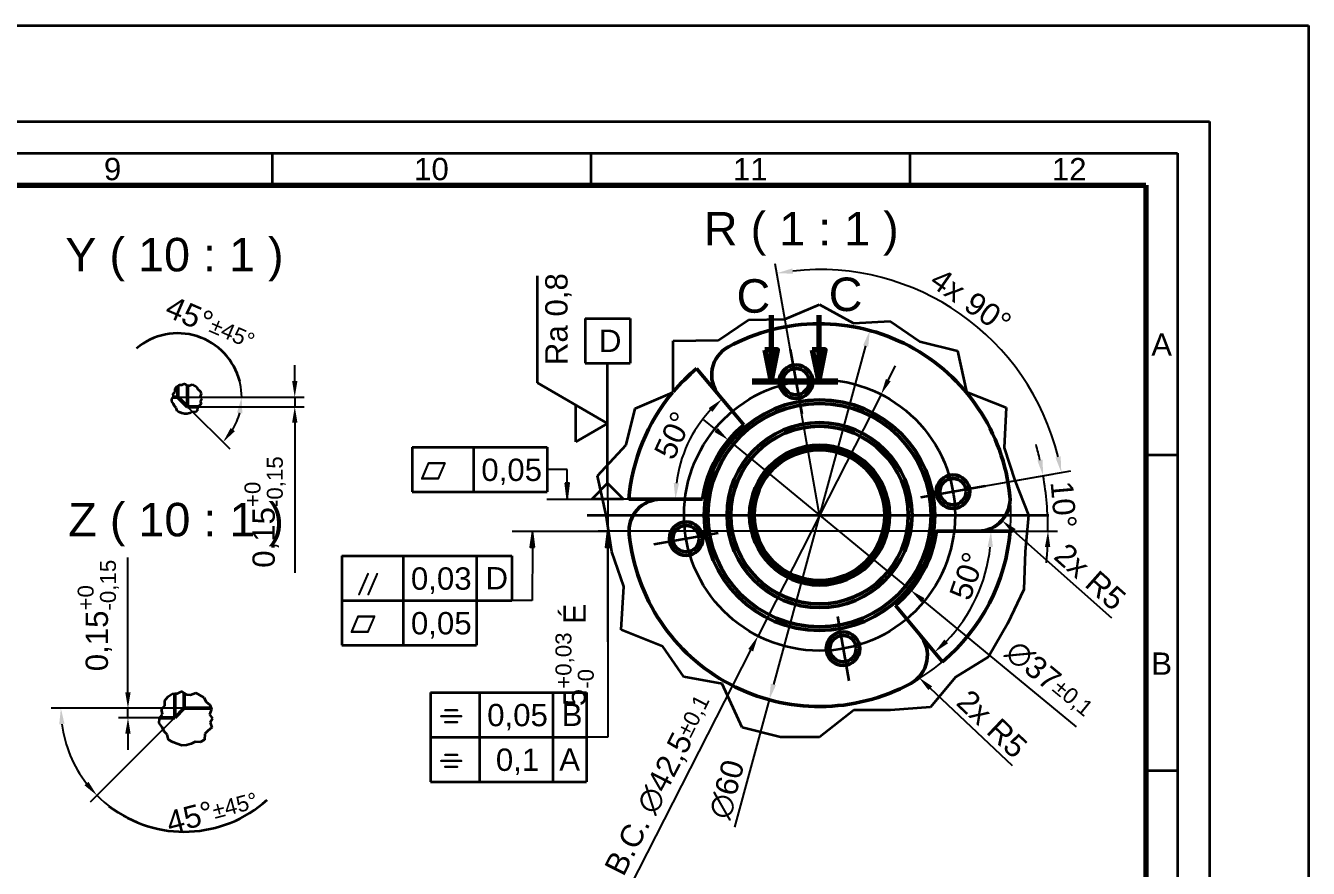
# Model space of a CAD drawing. Header units: millimetres. Extents: x -158 to 1219, y -30 to 870.
# Drawn here: x 816.7 to 1219, y 605.8 to 870 of the extents above; entities that cross this region are included whole.
import ezdxf

# ---------------------------------------------------------------- set-up
doc = ezdxf.new("R2010")
doc.units = ezdxf.units.MM
doc.header["$LTSCALE"] = 2
for name, color, linetype, lineweight in [('Bemaßungen(DIN)', 7, 'Continuous', 35), ('Bruchlinien(DIN)', 7, 'Continuous', 35), ('Gewinde(DIN)', 7, 'Continuous', 25), ('Mittellinie(DIN)', 7, 'Continuous', 35), ('Mittelpunktmarkierung(DIN)', 7, 'Continuous', 35), ('Rahmen_Feldeinteilung', 7, 'Continuous', 35), ('Rahmen_Formatbeschneidung', 7, 'Continuous', 35), ('Rahmen_Unbeschnitten', 7, 'Continuous', 35), ('Rahmen_Zeichnungsflächenbegrenzung', 7, 'Continuous', 70), ('Schnittansichtslinien(DIN)', 7, 'Continuous', 70), ('Sichtbare Kanten(DIN)', 7, 'Continuous', 50), ('Symbole(DIN)', 7, 'Continuous', 35)]:
    doc.layers.add(name, color=color, linetype=linetype, lineweight=lineweight)
doc.layers.add('Schraffur', color=179, linetype='Continuous', lineweight=9, true_color=0x1e1e47)
doc.styles.add('Aktuell-BSI', font='arial.ttf')
doc.styles.add('HOBText5', font='arial.ttf')
doc.styles.add('Rahmen_Text_Feldbez', font='arial.ttf')
doc.styles.add('Textstil13', font='')
doc.styles.get('Textstil13').set_extended_font_data('AIGDT')
doc.dimstyles.new('Bemaßung', dxfattribs={"dimscale": 2, "dimtxt": 3.5, "dimasz": 2.5, "dimexe": 1.5, "dimexo": 0, "dimgap": 0.8, "dimtad": 1, "dimdec": 8, "dimrnd": 1e-08, "dimtxsty": 'Aktuell-BSI', "dimcen": 0.09, "dimdle": 10, "dimclrd": 7, "dimclre": 7, "dimclrt": 7, "dimadec": 6, "dimazin": 2, "dimtfac": 0.714286, "dimtdec": 8, "dimtmove": 0, "dimatfit": 3, "dimfxl": 1, "dimtolj": 1, "dimlwd": 25, "dimlwe": 25, "dimarcsym": 0})
pattern_1 = [(45, (0, 0), (-89.803, 89.803), [])]

# ---------------------------------------------------------------- blocks, each defined once
blk = doc.blocks.new('Ränder A2 quer')
at = {"layer": 'Rahmen_Feldeinteilung'}
for p, q in [((15, 415), (589, 415)), ((447, 415), (447, 410)), ((497, 415), (497, 410)), ((547, 415), (547, 410)), ((589, 415), (589, 5)), ((584, 367.74), (589, 367.74)), ((584, 318.27), (589, 318.27))]:
    blk.add_line(p, q, dxfattribs=at)
at = {"layer": 'Rahmen_Formatbeschneidung'}
for p, q in [((0, 420), (594, 420)), ((594, 420), (594, 0))]:
    blk.add_line(p, q, dxfattribs=at)
at = {"layer": 'Rahmen_Unbeschnitten'}
for p, q in [((-15.5, 435), (609.5, 435)), ((609.5, 435), (609.5, -15))]:
    blk.add_line(p, q, dxfattribs=at)
at = {"layer": 'Rahmen_Zeichnungsflächenbegrenzung'}
for p, q in [((20, 410), (584, 410)), ((584, 410), (584, 10))]:
    blk.add_line(p, q, dxfattribs=at)
at = {"layer": 'Rahmen_Feldeinteilung', "color": 7, "char_height": 3.5, "attachment_point": 5, "style": 'Rahmen_Text_Feldbez'}
for s, insert in [('9', (422, 412.5)), ('10', (472, 412.5)), ('11', (522, 412.5)), ('12', (572, 412.5)), ('A', (586.5, 385)), ('B', (586.5, 335))]:
    blk.add_mtext(s, dxfattribs=dict(at, insert=insert))
at = {"layer": 'Rahmen_Feldeinteilung', "color": 7, "style": 'Rahmen_Text_Feldbez'}
blk.add_attdef('Blattgröße_001', (569.14, 5.74), '', height=3.5, dxfattribs=at)
blk = doc.blocks.new('*D37')
at = {"layer": 'Bemaßungen(DIN)', "color": 7, "linetype": 'Continuous', "lineweight": 25, "transparency": 16777216}
for p, q in [((866.47, 656.02), (824.78, 656.02)), ((866.47, 656), (837, 626.53))]:
    blk.add_line(p, q, dxfattribs=at)
for start, end in [(187.4063, 217.5937), (225, 260.348)]:
    blk.add_arc((866.49, 656.02), 38.71, start, end, dxfattribs=at)
at = {"layer": 'Bemaßungen(DIN)', "color": 7, "linetype": 'Continuous', "transparency": 16777216}
for points in [[(827.27, 650.98), (828.93, 651.08), (827.78, 656.02)], [(836.44, 632.95), (835.19, 631.85), (839.12, 628.65)]]:
    blk.add_solid(points, dxfattribs=at)
at = {"layer": 'Defpoints', "color": 0, "linetype": 'Continuous', "transparency": 16777216}
for p in [(866.47, 656.02), (866.47, 656), (866.49, 656.02), (829.1, 646)]:
    blk.add_point(p, dxfattribs=at)
at = {"layer": 'Bemaßungen(DIN)', "color": 7, "linetype": 'Continuous', "lineweight": 25, "transparency": 16777216, "insert": (860.21, 623.4), "char_height": 7, "attachment_point": 1, "rotation": 14.5982, "style": 'Aktuell-BSI'}
blk.add_mtext('\\A1;45°{\\H5;±45°}', dxfattribs=at)
blk = doc.blocks.new('*D39')
at = {"layer": 'Bemaßungen(DIN)', "color": 7, "linetype": 'Continuous', "lineweight": 25, "transparency": 16777216}
for p, q in [((864.5, 753.56), (887.48, 753.56)), ((867.48, 750.56), (880.75, 737.3))]:
    blk.add_line(p, q, dxfattribs=at)
for start, end in [(0, 24.5676), (329.3615, 345.6385)]:
    blk.add_arc((864.48, 753.56), 20, start, end, dxfattribs=at)
at = {"layer": 'Bemaßungen(DIN)', "color": 7, "linetype": 'Continuous', "transparency": 16777216}
for points in [[(883.03, 748.7), (884.68, 748.49), (884.48, 753.56)], [(882.35, 742.86), (881.03, 743.88), (878.62, 739.42)]]:
    blk.add_solid(points, dxfattribs=at)
at = {"layer": 'Defpoints', "color": 0, "linetype": 'Continuous', "transparency": 16777216}
for p in [(864.48, 753.56), (864.5, 753.56), (867.48, 750.56), (881.8, 743.56)]:
    blk.add_point(p, dxfattribs=at)
at = {"layer": 'Bemaßungen(DIN)', "color": 7, "linetype": 'Continuous', "lineweight": 25, "transparency": 16777216, "insert": (862.73, 785.59), "char_height": 7, "attachment_point": 1, "rotation": 336.6642, "style": 'Aktuell-BSI'}
blk.add_mtext('\\A1;45°{\\H5;±45°}', dxfattribs=at)
blk = doc.blocks.new('*D87')
at = {"layer": 'Bemaßungen(DIN)', "color": 7, "linetype": 'Continuous', "lineweight": 25, "transparency": 16777216}
for p, q in [((999.27, 721.55), (999.27, 726.55)), ((1005.91, 721.55), (996.27, 721.55)), ((999.27, 721.55), (999.27, 711.55)), ((1102.37, 711.55), (996.27, 711.55)), ((999.27, 706.55), (999.27, 655.08))]:
    blk.add_line(p, q, dxfattribs=at)
at = {"layer": 'Bemaßungen(DIN)', "color": 7, "linetype": 'Continuous', "transparency": 16777216}
blk.add_solid([(998.43, 706.55), (1000.1, 706.55), (999.27, 711.55)], dxfattribs=at)
at = {"layer": 'Defpoints', "color": 0, "linetype": 'Continuous', "transparency": 16777216}
for p in [(1005.91, 721.55), (999.27, 711.55), (1102.37, 711.55)]:
    blk.add_point(p, dxfattribs=at)
at = {"layer": 'Bemaßungen(DIN)', "color": 7, "linetype": 'Continuous', "lineweight": 25, "transparency": 16777216, "insert": (982.89, 656.68), "char_height": 7, "attachment_point": 1, "rotation": 90, "style": 'Aktuell-BSI'}
blk.add_mtext('\\A1;\\fArial|b0|i0;\\H7.0000;5{\\H5;\\S+0,03^ -0;} \\fAIGDT|b0|i0;\\H7.0000;É', dxfattribs=at)
blk = doc.blocks.new('_None')
blk = doc.blocks.new('Bezugssymbol4')
at = {"layer": 'Symbole(DIN)'}
for p, q in [((496.12, 389.1), (503.15, 389.1)), ((496.12, 389.1), (496.12, 382.1)), ((503.15, 389.1), (503.15, 382.1)), ((496.12, 382.1), (503.15, 382.1))]:
    blk.add_line(p, q, dxfattribs=at)
at = {"layer": 'Symbole(DIN)', "color": 7, "linetype": 'Continuous', "lineweight": 35}
for p, q in [((499.63, 377.42), (499.63, 382.1)), ((499.63, 363.28), (499.63, 377.42))]:
    blk.add_line(p, q, dxfattribs=at)
at = {"layer": 'Symbole(DIN)', "color": 7, "linetype": 'Continuous', "lineweight": 35, "flags": 128}
blk.add_lwpolyline([(502.13, 360.78), (497.13, 360.78), (499.63, 363.28), (502.13, 360.78)], dxfattribs=at)
at = {"layer": 'Symbole(DIN)', "color": 7}
blk.add_solid([(502.13, 360.78), (497.13, 360.78), (499.63, 363.28), (502.13, 360.78)], dxfattribs=at)
at = {"layer": 'Symbole(DIN)', "color": 7, "insert": (498.26, 383.85), "char_height": 3.5, "attachment_point": 7, "style": 'Aktuell-BSI'}
blk.add_mtext('D', dxfattribs=at)
blk = doc.blocks.new('&Symbol für Form- und Lagetoleranzen8')
at = {"layer": 'Symbole(DIN)', "color": 7, "linetype": 'Continuous', "lineweight": 25}
for p, q in [((484.67, 355.78), (499.53, 355.78)), ((487.84, 355.78), (487.5, 353.28)), ((487.83, 353.28), (487.84, 355.78)), ((488.15, 353.28), (487.84, 355.78)), ((487.5, 353.28), (488.15, 353.28)), ((487.83, 353.28), (487.79, 344.89)), ((487.79, 344.89), (484.62, 344.89))]:
    blk.add_line(p, q, dxfattribs=at)
at = {"layer": 'Symbole(DIN)'}
for p, q in [((457.96, 351.89), (484.62, 351.89)), ((457.96, 351.89), (457.96, 337.89)), ((467.57, 351.89), (467.57, 344.89)), ((479.08, 351.89), (479.08, 344.89)), ((484.62, 351.89), (484.62, 344.89)), ((457.96, 344.89), (484.62, 344.89)), ((467.57, 344.89), (467.57, 337.89)), ((479.08, 344.89), (479.08, 337.89)), ((457.96, 337.89), (479.08, 337.89))]:
    blk.add_line(p, q, dxfattribs=at)
at = {"layer": 'Symbole(DIN)', "color": 7, "linetype": 'Continuous', "lineweight": 25, "flags": 128}
blk.add_lwpolyline([(488.15, 353.28), (487.84, 355.78), (487.5, 353.28), (488.15, 353.28)], dxfattribs=at)
at = {"layer": 'Symbole(DIN)', "color": 7}
blk.add_solid([(488.15, 353.28), (487.84, 355.78), (487.5, 353.28), (488.15, 353.28)], dxfattribs=at)
at = {"layer": 'Symbole(DIN)', "char_height": 3.5, "attachment_point": 7}
for s, insert, style in [('0,03', (468.78, 345.94), 'Aktuell-BSI'), ('D', (480.48, 346.64), 'Aktuell-BSI'), ('f', (460.28, 345.68), 'Textstil13'), ('c', (459.1, 339.65), 'Textstil13'), ('0,05', (468.78, 338.94), 'Aktuell-BSI')]:
    blk.add_mtext(s, dxfattribs=dict(at, insert=insert, style=style))
blk = doc.blocks.new('&Symbol für Form- und Lagetoleranzen9')
at = {"layer": 'Symbole(DIN)', "color": 7, "linetype": 'Continuous', "lineweight": 25}
for p, q in [((499.63, 355.78), (499.62, 355.68)), ((499.63, 355.68), (499.63, 355.78)), ((499.65, 355.68), (499.63, 355.78)), ((499.32, 353.38), (499.31, 353.28)), ((499.31, 353.28), (499.96, 353.28)), ((499.63, 353.28), (499.63, 353.38)), ((499.63, 353.28), (499.65, 323.48)), ((499.96, 353.28), (499.95, 353.38)), ((499.65, 323.48), (496.32, 323.48))]:
    blk.add_line(p, q, dxfattribs=at)
at = {"layer": 'Symbole(DIN)'}
for p, q in [((471.84, 330.48), (496.32, 330.48)), ((471.84, 330.48), (471.84, 316.48)), ((479.53, 330.48), (479.53, 323.48)), ((491.04, 330.48), (491.04, 323.48)), ((496.32, 330.48), (496.32, 323.48)), ((471.84, 323.48), (496.32, 323.48)), ((479.53, 323.48), (479.53, 316.48)), ((491.04, 323.48), (491.04, 316.48)), ((496.32, 323.48), (496.32, 316.48)), ((471.84, 316.48), (496.32, 316.48))]:
    blk.add_line(p, q, dxfattribs=at)
at = {"layer": 'Symbole(DIN)', "color": 7, "linetype": 'Continuous', "lineweight": 25, "flags": 128}
blk.add_lwpolyline([(499.96, 353.28), (499.63, 355.78), (499.31, 353.28), (499.96, 353.28)], dxfattribs=at)
at = {"layer": 'Symbole(DIN)', "color": 7}
blk.add_solid([(499.96, 353.28), (499.63, 355.78), (499.31, 353.28), (499.96, 353.28)], dxfattribs=at)
at = {"layer": 'Symbole(DIN)', "char_height": 3.5, "attachment_point": 7}
for s, insert, style in [('i', (473.14, 325.24), 'Textstil13'), ('0,05', (480.74, 324.54), 'Aktuell-BSI'), ('B', (492.42, 325.23), 'Aktuell-BSI'), ('i', (473.14, 318.24), 'Textstil13'), ('0,1', (482.1, 317.54), 'Aktuell-BSI'), ('A', (492.04, 318.23), 'Aktuell-BSI')]:
    blk.add_mtext(s, dxfattribs=dict(at, insert=insert, style=style))
blk = doc.blocks.new('&Symbol für Form- und Lagetoleranzen10')
at = {"layer": 'Symbole(DIN)'}
for p, q in [((469, 368.92), (490.12, 368.92)), ((469, 368.92), (469, 361.92)), ((478.61, 368.92), (478.61, 361.92)), ((490.12, 368.92), (490.12, 361.92)), ((469, 361.92), (490.12, 361.92))]:
    blk.add_line(p, q, dxfattribs=at)
at = {"layer": 'Symbole(DIN)', "color": 7, "linetype": 'Continuous', "lineweight": 25}
for p, q in [((493.3, 365.42), (490.12, 365.42)), ((493.28, 363.28), (493.3, 365.42)), ((492.95, 363.28), (493.26, 360.78)), ((493.6, 363.27), (492.95, 363.28)), ((493.28, 363.28), (493.26, 360.78)), ((493.26, 360.78), (493.6, 363.27)), ((490.08, 360.78), (500.63, 360.78))]:
    blk.add_line(p, q, dxfattribs=at)
at = {"layer": 'Symbole(DIN)', "color": 7, "linetype": 'Continuous', "lineweight": 25, "flags": 128}
blk.add_lwpolyline([(492.95, 363.28), (493.26, 360.78), (493.6, 363.27), (492.95, 363.28)], dxfattribs=at)
at = {"layer": 'Symbole(DIN)', "color": 7}
blk.add_solid([(492.95, 363.28), (493.26, 360.78), (493.6, 363.27), (492.95, 363.28)], dxfattribs=at)
at = {"layer": 'Symbole(DIN)', "char_height": 3.5, "attachment_point": 7}
for s, insert, style in [('c', (470.14, 363.68), 'Textstil13'), ('0,05', (479.82, 362.98), 'Aktuell-BSI')]:
    blk.add_mtext(s, dxfattribs=dict(at, insert=insert, style=style))
blk = doc.blocks.new('*D93')
at = {"layer": 'Bemaßungen(DIN)', "color": 7, "linetype": 'Continuous', "lineweight": 25, "transparency": 16777216}
for p, q in [((1087.27, 758.87), (1089.54, 763.33)), ((1085, 754.42), (1046.41, 678.69)), ((1006.34, 600.07), (1044.14, 674.23))]:
    blk.add_line(p, q, dxfattribs=at)
at = {"layer": 'Bemaßungen(DIN)', "color": 7, "linetype": 'Continuous', "transparency": 16777216}
for points in [[(1086.53, 759.25), (1088.02, 758.5), (1085, 754.42)], [(1043.39, 674.61), (1044.88, 673.86), (1046.41, 678.69)]]:
    blk.add_solid(points, dxfattribs=at)
at = {"layer": 'Defpoints', "color": 0, "linetype": 'Continuous', "transparency": 16777216}
for p in [(1085, 754.42), (1046.41, 678.69)]:
    blk.add_point(p, dxfattribs=at)
at = {"layer": 'Bemaßungen(DIN)', "color": 7, "linetype": 'Continuous', "lineweight": 25, "transparency": 16777216, "insert": (997.94, 606.15), "char_height": 7, "attachment_point": 1, "rotation": 62.9934, "style": 'Aktuell-BSI'}
blk.add_mtext('\\A1;\\fArial|b0|i0;\\H7.0000;B.C. ∅42,5{\\H5;±0,1}', dxfattribs=at)
blk = doc.blocks.new('*D94')
at = {"layer": 'Bemaßungen(DIN)', "color": 7, "linetype": 'Continuous', "lineweight": 25, "transparency": 16777216}
for p, q in [((1097.46, 722.15), (1138.78, 729.44)), ((1125.5, 711.55), (1140.35, 711.55))]:
    blk.add_line(p, q, dxfattribs=at)
for start, end in [(12.8651, 15.7302), (0, 10), (354.2698, 357.1349)]:
    blk.add_arc((1037.35, 711.55), 100, start, end, dxfattribs=at)
at = {"layer": 'Bemaßungen(DIN)', "color": 7, "linetype": 'Continuous', "transparency": 16777216}
for points in [[(1135.65, 733.98), (1134.02, 733.65), (1135.83, 728.92)], [(1136.39, 706.58), (1138.06, 706.53), (1137.35, 711.55)]]:
    blk.add_solid(points, dxfattribs=at)
at = {"layer": 'Defpoints', "color": 0, "linetype": 'Continuous', "transparency": 16777216}
for p in [(1097.46, 722.15), (1137.18, 717.37), (1037.35, 711.55), (1125.5, 711.55)]:
    blk.add_point(p, dxfattribs=at)
at = {"layer": 'Bemaßungen(DIN)', "color": 7, "linetype": 'Continuous', "lineweight": 25, "transparency": 16777216, "insert": (1145.11, 727.54), "char_height": 7, "attachment_point": 1, "rotation": 275, "style": 'Aktuell-BSI'}
blk.add_mtext('\\A1;10°', dxfattribs=at)
blk = doc.blocks.new('*D95')
at = {"layer": 'Bemaßungen(DIN)', "color": 7, "linetype": 'Continuous', "lineweight": 25, "transparency": 16777216}
for p, q in [((1065.7, 716.57), (1051.81, 795.33)), ((1097.46, 722.15), (1144.48, 730.44))]:
    blk.add_line(p, q, dxfattribs=at)
blk.add_arc((1065.7, 716.55), 76.99, 13.7215, 96.2785, dxfattribs=at)
at = {"layer": 'Bemaßungen(DIN)', "color": 7, "linetype": 'Continuous', "transparency": 16777216}
for points in [[(1057.4, 792.26), (1057.17, 793.91), (1052.33, 792.38)], [(1141.32, 734.99), (1139.68, 734.65), (1141.53, 729.92)]]:
    blk.add_solid(points, dxfattribs=at)
at = {"layer": 'Defpoints', "color": 0, "linetype": 'Continuous', "transparency": 16777216}
for p in [(1124.68, 766.04), (1097.46, 722.15), (1065.7, 716.57), (1065.7, 716.55)]:
    blk.add_point(p, dxfattribs=at)
at = {"layer": 'Bemaßungen(DIN)', "color": 7, "linetype": 'Continuous', "lineweight": 25, "transparency": 16777216, "insert": (1103.8, 794.55), "char_height": 7, "attachment_point": 1, "rotation": 325, "style": 'Aktuell-BSI'}
blk.add_mtext('\\A1;\\fArial|b0|i0;\\H7.0000;4x 90°', dxfattribs=at)
blk = doc.blocks.new('*D96')
at = {"layer": 'Bemaßungen(DIN)', "color": 7, "linetype": 'Continuous', "lineweight": 25, "transparency": 16777216}
for p, q in [((1033.28, 743.25), (1029.42, 746.43)), ((1037.14, 740.07), (1094.27, 693.04)), ((1146.34, 650.16), (1098.13, 689.86))]:
    blk.add_line(p, q, dxfattribs=at)
at = {"layer": 'Bemaßungen(DIN)', "color": 7, "linetype": 'Continuous', "transparency": 16777216}
for points in [[(1033.81, 743.89), (1032.75, 742.61), (1037.14, 740.07)], [(1098.66, 690.5), (1097.6, 689.21), (1094.27, 693.04)]]:
    blk.add_solid(points, dxfattribs=at)
at = {"layer": 'Defpoints', "color": 0, "linetype": 'Continuous', "transparency": 16777216}
for p in [(1037.14, 740.07), (1094.27, 693.04)]:
    blk.add_point(p, dxfattribs=at)
at = {"layer": 'Bemaßungen(DIN)', "color": 7, "linetype": 'Continuous', "lineweight": 25, "transparency": 16777216, "insert": (1127.94, 678.07), "char_height": 7, "attachment_point": 1, "rotation": 320.5333, "style": 'Aktuell-BSI'}
blk.add_mtext('\\A1;∅37{\\H5;±0,1}', dxfattribs=at)
blk = doc.blocks.new('2DTransSchnitt2')
at = {"layer": 'Schnittansichtslinien(DIN)', "linetype": 'Continuous'}
for p, q in [((525.27, 389.64), (525.27, 384.2)), ((532.72, 389.64), (532.72, 384.2)), ((524.27, 384.2), (525.27, 379.2)), ((526.27, 384.2), (524.27, 384.2)), ((525.27, 384.2), (525.27, 379.2)), ((525.27, 379.2), (526.27, 384.2)), ((531.72, 384.2), (532.72, 379.2)), ((533.72, 384.2), (531.72, 384.2)), ((532.72, 384.2), (532.72, 379.2)), ((532.72, 379.2), (533.72, 384.2)), ((522.27, 379.2), (535.72, 379.2))]:
    blk.add_line(p, q, dxfattribs=at)
at = {"layer": 'Schnittansichtslinien(DIN)', "linetype": 'Continuous', "lineweight": 140}
blk.add_line((522.27, 379.2), (535.72, 379.2), dxfattribs=at)
at = {"layer": 'Schnittansichtslinien(DIN)', "linetype": 'Continuous', "flags": 128}
for points in [[(524.27, 384.2), (525.27, 379.2), (526.27, 384.2), (524.27, 384.2)], [(531.72, 384.2), (532.72, 379.2), (533.72, 384.2), (531.72, 384.2)]]:
    blk.add_lwpolyline(points, dxfattribs=at)
at = {"layer": 'Schnittansichtslinien(DIN)'}
for points in [[(524.27, 384.2), (525.27, 379.2), (526.27, 384.2), (524.27, 384.2)], [(531.72, 384.2), (532.72, 379.2), (533.72, 384.2), (531.72, 384.2)]]:
    blk.add_solid(points, dxfattribs=at)
at = {"layer": 'Schnittansichtslinien(DIN)', "char_height": 5.25, "attachment_point": 7, "style": 'HOBText5'}
for insert in [(519.83, 389.93), (534.29, 390.19)]:
    blk.add_mtext('C', dxfattribs=dict(at, insert=insert))
blk = doc.blocks.new('Oberflächensymbol3')
at = {"layer": 'Symbole(DIN)'}
for p, q in [((488.62, 379), (488.62, 395.8)), ((499.62, 372.65), (488.62, 379)), ((494.62, 369.76), (494.62, 375.53)), ((494.62, 369.76), (499.62, 372.65))]:
    blk.add_line(p, q, dxfattribs=at)
at = {"layer": 'Symbole(DIN)', "color": 7, "linetype": 'Continuous', "lineweight": 25}
for p, q in [((499.63, 375.82), (499.63, 363.18)), ((499.63, 360.88), (499.63, 360.78))]:
    blk.add_line(p, q, dxfattribs=at)
at = {"layer": 'Symbole(DIN)', "insert": (493.99, 381.8), "char_height": 3.5, "attachment_point": 7, "rotation": 90, "style": 'Aktuell-BSI'}
blk.add_mtext('Ra 0,8', dxfattribs=at)
blk = doc.blocks.new('*D105')
at = {"layer": 'Bemaßungen(DIN)', "color": 7, "linetype": 'Continuous', "lineweight": 25, "transparency": 16777216}
for p, q in [((901.13, 758.56), (901.13, 763.56)), ((864.48, 753.56), (904.13, 753.56)), ((901.13, 753.56), (901.13, 750.56)), ((870.84, 750.56), (904.13, 750.56)), ((901.13, 745.56), (901.13, 698.45))]:
    blk.add_line(p, q, dxfattribs=at)
at = {"layer": 'Bemaßungen(DIN)', "color": 7, "linetype": 'Continuous', "transparency": 16777216}
for points in [[(900.3, 758.56), (901.97, 758.56), (901.13, 753.56)], [(900.3, 745.56), (901.97, 745.56), (901.13, 750.56)]]:
    blk.add_solid(points, dxfattribs=at)
at = {"layer": 'Defpoints', "color": 0, "linetype": 'Continuous', "transparency": 16777216}
for p in [(864.48, 753.56), (901.13, 753.56), (870.84, 750.56)]:
    blk.add_point(p, dxfattribs=at)
at = {"layer": 'Bemaßungen(DIN)', "color": 7, "linetype": 'Continuous', "lineweight": 25, "transparency": 16777216, "insert": (885.37, 700.05), "char_height": 7, "attachment_point": 1, "rotation": 90, "style": 'Aktuell-BSI'}
blk.add_mtext('\\A1;0,15{\\H5;\\S+0^ -0,15;}', dxfattribs=at)
blk = doc.blocks.new('*D106')
at = {"layer": 'Bemaßungen(DIN)', "color": 7, "linetype": 'Continuous', "lineweight": 25, "transparency": 16777216}
for p, q in [((848.82, 661.02), (848.82, 703.27)), ((866.49, 656.02), (845.82, 656.02)), ((848.82, 653.02), (848.82, 656.02)), ((858.82, 653.02), (845.82, 653.02)), ((848.82, 648.02), (848.82, 643.02))]:
    blk.add_line(p, q, dxfattribs=at)
at = {"layer": 'Bemaßungen(DIN)', "color": 7, "linetype": 'Continuous', "transparency": 16777216}
for points in [[(847.98, 661.02), (849.65, 661.02), (848.82, 656.02)], [(847.98, 648.02), (849.65, 648.02), (848.82, 653.02)]]:
    blk.add_solid(points, dxfattribs=at)
at = {"layer": 'Defpoints', "color": 0, "linetype": 'Continuous', "transparency": 16777216}
for p in [(866.49, 656.02), (848.82, 653.02), (858.82, 653.02)]:
    blk.add_point(p, dxfattribs=at)
at = {"layer": 'Bemaßungen(DIN)', "color": 7, "linetype": 'Continuous', "lineweight": 25, "transparency": 16777216, "insert": (833.05, 667.62), "char_height": 7, "attachment_point": 1, "rotation": 90, "style": 'Aktuell-BSI'}
blk.add_mtext('\\A1;0,15{\\H5;\\S+0^ -0,15;}', dxfattribs=at)
blk = doc.blocks.new('*D146')
at = {"layer": 'Bemaßungen(DIN)', "color": 7, "linetype": 'Continuous', "lineweight": 25, "transparency": 16777216}
blk.add_line((1126.19, 637.92), (1100.43, 662.29), dxfattribs=at)
at = {"layer": 'Bemaßungen(DIN)', "color": 7, "linetype": 'Continuous', "transparency": 16777216}
blk.add_solid([(1101, 662.89), (1099.86, 661.68), (1096.8, 665.72)], dxfattribs=at)
at = {"layer": 'Defpoints', "color": 0, "linetype": 'Continuous', "transparency": 16777216}
for p in [(1089.53, 672.6), (1096.8, 665.72)]:
    blk.add_point(p, dxfattribs=at)
at = {"layer": 'Bemaßungen(DIN)', "color": 7, "linetype": 'Continuous', "lineweight": 25, "transparency": 16777216, "insert": (1112.97, 662.46), "char_height": 7, "attachment_point": 1, "rotation": 316.5865, "style": 'Aktuell-BSI'}
blk.add_mtext('\\A1;\\fArial|b0|i0;\\H7.0000;2x R5', dxfattribs=at)
blk = doc.blocks.new('*D147')
at = {"layer": 'Bemaßungen(DIN)', "color": 7, "linetype": 'Continuous', "lineweight": 25, "transparency": 16777216}
blk.add_line((1157.35, 684.26), (1126.66, 711.58), dxfattribs=at)
at = {"layer": 'Bemaßungen(DIN)', "color": 7, "linetype": 'Continuous', "transparency": 16777216}
blk.add_solid([(1127.21, 712.2), (1126.1, 710.96), (1122.92, 714.9)], dxfattribs=at)
at = {"layer": 'Defpoints', "color": 0, "linetype": 'Continuous', "transparency": 16777216}
for p in [(1115.45, 721.55), (1122.92, 714.9)]:
    blk.add_point(p, dxfattribs=at)
at = {"layer": 'Bemaßungen(DIN)', "color": 7, "linetype": 'Continuous', "lineweight": 25, "transparency": 16777216, "insert": (1143.4, 708.39), "char_height": 7, "attachment_point": 1, "rotation": 318.3237, "style": 'Aktuell-BSI'}
blk.add_mtext('\\A1;\\fArial|b0|i0;\\H7.0000;2x R5', dxfattribs=at)
blk = doc.blocks.new('*D148')
at = {"layer": 'Bemaßungen(DIN)', "color": 7, "linetype": 'Continuous', "lineweight": 25, "transparency": 16777216}
blk.add_arc((1061.51, 721.55), 41.01, 136.9907, 173.0093, dxfattribs=at)
at = {"layer": 'Bemaßungen(DIN)', "color": 7, "linetype": 'Continuous', "transparency": 16777216}
for points in [[(1030.95, 750.13), (1032.1, 748.92), (1035.15, 752.97)], [(1021.64, 726.49), (1019.98, 726.6), (1020.5, 721.55)]]:
    blk.add_solid(points, dxfattribs=at)
at = {"layer": 'Defpoints', "color": 0, "linetype": 'Continuous', "transparency": 16777216}
for p in [(1041.92, 744.9), (1027.25, 744.09), (1005.91, 721.55), (1061.51, 721.55)]:
    blk.add_point(p, dxfattribs=at)
at = {"layer": 'Bemaßungen(DIN)', "color": 7, "linetype": 'Continuous', "lineweight": 25, "transparency": 16777216, "insert": (1013.52, 736.36), "char_height": 7, "attachment_point": 1, "rotation": 65, "style": 'Aktuell-BSI'}
blk.add_mtext('\\A1;50°', dxfattribs=at)
blk = doc.blocks.new('*D149')
at = {"layer": 'Bemaßungen(DIN)', "color": 7, "linetype": 'Continuous', "lineweight": 25, "transparency": 16777216}
blk.add_arc((1069.9, 711.55), 49.58, 315.7808, 354.2192, dxfattribs=at)
at = {"layer": 'Bemaßungen(DIN)', "color": 7, "linetype": 'Continuous', "transparency": 16777216}
for points in [[(1118.39, 706.6), (1120.06, 706.52), (1119.48, 711.55)], [(1106, 676.37), (1104.86, 677.59), (1101.77, 673.58)]]:
    blk.add_solid(points, dxfattribs=at)
at = {"layer": 'Defpoints', "color": 0, "linetype": 'Continuous', "transparency": 16777216}
for p in [(1069.9, 711.55), (1125.5, 711.55), (1089.49, 688.21), (1111.32, 684.31)]:
    blk.add_point(p, dxfattribs=at)
at = {"layer": 'Bemaßungen(DIN)', "color": 7, "linetype": 'Continuous', "lineweight": 25, "transparency": 16777216, "insert": (1106.2, 691.65), "char_height": 7, "attachment_point": 1, "rotation": 70.8106, "style": 'Aktuell-BSI'}
blk.add_mtext('\\A1;50°', dxfattribs=at)
blk = doc.blocks.new('*D152')
at = {"layer": 'Bemaßungen(DIN)', "color": 7, "linetype": 'Continuous', "lineweight": 25, "transparency": 16777216}
for p, q in [((1080.17, 769.62), (1051.23, 663.49)), ((1049.92, 658.67), (1039.02, 618.71))]:
    blk.add_line(p, q, dxfattribs=at)
blk.add_arc((1065.7, 716.55), 60, 251.8816, 5.7392, dxfattribs=at)
at = {"layer": 'Bemaßungen(DIN)', "color": 7, "linetype": 'Continuous', "transparency": 16777216}
for points in [[(1079.37, 769.84), (1080.98, 769.4), (1081.49, 774.44)], [(1050.43, 663.71), (1052.04, 663.27), (1049.92, 658.67)]]:
    blk.add_solid(points, dxfattribs=at)
at = {"layer": 'Defpoints', "color": 0, "linetype": 'Continuous', "transparency": 16777216}
for p in [(1081.49, 774.44), (1049.92, 658.67)]:
    blk.add_point(p, dxfattribs=at)
at = {"layer": 'Bemaßungen(DIN)', "color": 7, "linetype": 'Continuous', "lineweight": 25, "transparency": 16777216, "insert": (1030.62, 622.65), "char_height": 7, "attachment_point": 1, "rotation": 74.7464, "style": 'Aktuell-BSI'}
blk.add_mtext('\\A1;∅60', dxfattribs=at)

msp = doc.modelspace()

# ---------------------------------------------------------------- hatches: boundary and pattern name
at = {"layer": 'Schraffur'}
h = msp.add_hatch(dxfattribs=at)
h.set_pattern_fill('ANSI31', color=256, scale=1016, style=0)
h.set_pattern_definition(pattern_1)
h.paths.add_polyline_path([(870.83710347, 750.55903057), (870.60390146, 750.31779417), (870.524777, 749.27138181), (869.78639955, 748.84537186), (868.86172392, 748.93146918), (868.15877019, 748.55444447), (867.36925972, 748.35661155), (866.5315749, 748.28123421), (865.74674652, 748.57416248), (864.97596479, 748.88667245), (864.20857073, 749.26521841), (863.98290034, 750.19048796), (863.42789857, 750.75643494), (863.11191294, 751.48243336), (862.59594889, 752.19031738), (862.61705218, 753.03198086), (862.99322349, 753.55903057), (864.48222708, 753.55903057), (867.48222708, 750.55903057)])
h = msp.add_hatch(dxfattribs=at)
h.set_pattern_fill('ANSI31', color=256, scale=1016, style=0)
h.set_pattern_definition(pattern_1)
h.paths.add_polyline_path([(875.05709387, 655.69654934), (874.42845439, 654.10786201), (875.37294437, 652.82999162), (874.5800177, 651.52539653), (875.13911228, 649.93358164), (873.90572079, 648.94764042), (872.96626726, 647.97582039), (872.82475758, 646.10437036), (871.50421078, 645.34247537), (869.85048008, 645.49645562), (868.59328662, 644.82216799), (867.18129126, 644.46835487), (865.68313879, 644.33354672), (864.27951707, 644.85743255), (862.90101702, 645.41633916), (861.52857564, 646.09334747), (861.12497675, 647.74814035), (860.1323871, 648.7603049), (859.56726447, 650.0587125), (858.64449159, 651.32472351), (858.68223364, 652.82999162), (858.81702085, 653.01884057), (863.48689656, 653.01884057), (866.48689656, 656.01884057), (874.93754428, 656.01884057)])

# ---------------------------------------------------------------- linework, layer by layer
at = {"layer": 'Bemaßungen(DIN)'}
for centre, radius, start, end in [((864.48222708, 753.55903057), 20, 14.3615115629, 130.3383379013), ((866.48689656, 656.01884057), 38.70762981, 232.4062515784, 312.1859287947)]:
    msp.add_arc(centre, radius, start, end, dxfattribs=at)
at = {"layer": 'Bruchlinien(DIN)'}
for p, q in [((1054.86285621, 778.0315604), (1065.7020391, 782.58512094)), ((1065.7020391, 782.58512094), (1076.3071479, 776.70406029)), ((1034.04259606, 771.39526341), (1043.43080797, 777.74920414)), ((1043.43080797, 777.74920414), (1054.86285621, 778.0315604)), ((1076.3071479, 776.70406029), (1087.82446087, 777.3403538)), ((1087.82446087, 777.3403538), (1097.1181913, 770.97387131)), ((1019.81985736, 755.21374949), (1019.84499406, 771.20979769)), ((1019.84499406, 771.20979769), (1034.04259606, 771.39526341)), ((1097.1181913, 770.97387131), (1108.95866533, 768.11073924)), ((1108.95866533, 768.11073924), (1111.79178073, 755.23338473)), ((863.59588601, 756.19821735), (864.14749453, 756.8715311)), ((864.14749453, 756.8715311), (864.48222708, 757.1006741)), ((867.48222708, 757.21517859), (868.09694364, 757.15888143)), ((868.09694364, 757.15888143), (868.99415337, 757.49633949)), ((868.99415337, 757.49633949), (869.72154642, 757.10626095)), ((869.72154642, 757.10626095), (870.42252402, 756.67071957)), ((870.42252402, 756.67071957), (870.80085288, 755.91142942)), ((862.59594889, 752.19031738), (862.61705218, 753.03198086)), ((862.61705218, 753.03198086), (862.99322349, 753.55903057)), ((862.964365, 754.63523143), (863.59293215, 755.2122446)), ((863.14826405, 753.77625628), (862.964365, 754.63523143)), ((862.99322349, 753.55903057), (863.14826405, 753.77625628)), ((863.59293215, 755.2122446), (863.59588601, 756.19821735)), ((870.80085288, 755.91142942), (871.48590124, 755.40872495)), ((871.77297719, 754.63480294), (871.42147642, 753.746496)), ((871.42147642, 753.746496), (871.94958349, 753.03198086)), ((871.48590124, 755.40872495), (871.77297719, 754.63480294)), ((871.94958349, 753.03198086), (871.50622232, 752.30252274)), ((871.50622232, 752.30252274), (871.81883739, 751.41246703)), ((1007.86156635, 749.95371204), (1019.6185824, 754.97359022)), ((1019.6185824, 754.97359022), (1019.81961485, 755.05942479)), ((1019.81961485, 755.05942479), (1019.81985736, 755.21374949)), ((1111.79178073, 755.23338473), (1124.22074916, 750.34529253)), ((863.11191294, 751.48243336), (862.59594889, 752.19031738)), ((863.42789857, 750.75643494), (863.11191294, 751.48243336)), ((863.98290034, 750.19048796), (863.42789857, 750.75643494)), ((864.20857073, 749.26521841), (863.98290034, 750.19048796)), ((864.97596479, 748.88667245), (864.20857073, 749.26521841)), ((865.74674652, 748.57416248), (864.97596479, 748.88667245)), ((866.5315749, 748.28123421), (865.74674652, 748.57416248)), ((867.36925972, 748.35661155), (866.5315749, 748.28123421)), ((868.15877019, 748.55444447), (867.36925972, 748.35661155)), ((868.86172392, 748.93146918), (868.15877019, 748.55444447)), ((869.78639955, 748.84537186), (868.86172392, 748.93146918)), ((870.524777, 749.27138181), (869.78639955, 748.84537186)), ((870.60390146, 750.31779417), (870.524777, 749.27138181)), ((870.83710347, 750.55903057), (870.60390146, 750.31779417)), ((871.12919242, 750.8611827), (870.83710347, 750.55903057)), ((871.81883739, 751.41246703), (871.12919242, 750.8611827)), ((1005.09935355, 738.61707318), (1007.86156635, 749.95371204)), ((1124.22074916, 750.34529253), (1123.63444431, 737.64517062)), ((996.03579997, 728.84353713), (1005.09935355, 738.61707318)), ((1123.63444431, 737.64517062), (1126.97519116, 727.36360943)), ((998.7395783, 716.55949953), (996.03579997, 728.84353713)), ((1126.97519116, 727.36360943), (1131.23189805, 716.55949953)), ((1000.51989646, 705.06612912), (998.7395783, 716.55949953)), ((1131.23189805, 716.55949953), (1130.24106945, 705.17952717)), ((1004.32553864, 694.22028028), (1000.51989646, 705.06612912)), ((1130.24106945, 705.17952717), (1129.77432616, 693.2390942)), ((1003.48309852, 680.63737743), (1004.32553864, 694.22028028)), ((1129.77432616, 693.2390942), (1124.68085817, 682.50806246)), ((1016.60344348, 675.36088605), (1003.48309852, 680.63737743)), ((1124.68085817, 682.50806246), (1118.68860001, 672.09849581)), ((1023.1882064, 665.89348667), (1016.60344348, 675.36088605)), ((1118.68860001, 672.09849581), (1108.34236479, 665.7427382)), ((1035.15147539, 663.64437099), (1023.1882064, 665.89348667)), ((1108.34236479, 665.7427382), (1100.47376874, 656.33309713)), ((861.41934426, 659.69681265), (862.70758221, 660.578683)), ((862.70758221, 660.578683), (863.48689656, 660.63106924)), ((866.48689656, 660.78669755), (867.18129126, 660.32990989)), ((867.18129126, 660.32990989), (868.48271328, 660.21072267)), ((868.48271328, 660.21072267), (870.08732276, 660.81424755)), ((870.08732276, 660.81424755), (871.38822458, 660.11661387)), ((871.38822458, 660.11661387), (872.64188384, 659.33767245)), ((1041.481815, 650.01498074), (1035.15147539, 663.64437099)), ((859.30338322, 655.69731566), (860.42754044, 656.72927148)), ((859.6322764, 654.16108662), (859.30338322, 655.69731566)), ((860.42754044, 656.72927148), (860.43282325, 658.49262864)), ((860.43282325, 658.49262864), (861.41934426, 659.69681265)), ((872.64188384, 659.33767245), (873.31850386, 657.97972445)), ((873.31850386, 657.97972445), (874.54367457, 657.0806656)), ((875.05709387, 655.69654934), (874.42845439, 654.10786201)), ((874.54367457, 657.0806656), (874.93754428, 656.01884057)), ((874.93754428, 656.01884057), (875.05709387, 655.69654934)), ((1100.47376874, 656.33309713), (1087.95429362, 655.4219327)), ((858.64449159, 651.32472351), (858.68223364, 652.82999162)), ((858.68223364, 652.82999162), (858.81702085, 653.01884057)), ((858.81702085, 653.01884057), (859.6322764, 654.16108662)), ((874.42845439, 654.10786201), (875.37294437, 652.82999162)), ((875.37294437, 652.82999162), (874.5800177, 651.52539653)), ((1076.47509623, 655.46245645), (1065.7020391, 646.97412797)), ((1087.95429362, 655.4219327), (1076.47509623, 655.46245645)), ((859.56726447, 650.0587125), (858.64449159, 651.32472351)), ((860.1323871, 648.7603049), (859.56726447, 650.0587125)), ((861.12497675, 647.74814035), (860.1323871, 648.7603049)), ((861.52857564, 646.09334747), (861.12497675, 647.74814035)), ((872.96626726, 647.97582039), (872.82475758, 646.10437036)), ((873.90572079, 648.94764042), (872.96626726, 647.97582039)), ((875.13911228, 649.93358164), (873.90572079, 648.94764042)), ((874.5800177, 651.52539653), (875.13911228, 649.93358164)), ((1053.42139789, 646.91252232), (1041.481815, 650.01498074)), ((862.90101702, 645.41633916), (861.52857564, 646.09334747)), ((864.27951707, 644.85743255), (862.90101702, 645.41633916)), ((865.68313879, 644.33354672), (864.27951707, 644.85743255)), ((867.18129126, 644.46835487), (865.68313879, 644.33354672)), ((868.59328662, 644.82216799), (867.18129126, 644.46835487)), ((869.85048008, 645.49645562), (868.59328662, 644.82216799)), ((871.50421078, 645.34247537), (869.85048008, 645.49645562)), ((872.82475758, 646.10437036), (871.50421078, 645.34247537)), ((1065.7020391, 646.97412797), (1053.42139789, 646.91252232))]:
    msp.add_line(p, q, dxfattribs=at)
for points, weights in [([(864.48222708, 757.1006741), (864.66690242, 757.22709462), (864.86780663, 757.3646247)], [1, 1.00000142426, 1]), ([(864.86780663, 757.3646247), (865.29565275, 757.39338492), (865.77022732, 757.42528626)], [1, 1.00001210054, 1]), ([(865.77022732, 757.42528626), (866.13287035, 757.59195588), (866.53280283, 757.7757636)], [1, 1.00000559845, 1]), ([(866.53280283, 757.7757636), (866.94628173, 757.50376835), (867.36925972, 757.2255244)], [1, 1.00000430436, 1]), ([(867.36925972, 757.2255244), (867.42552302, 757.22037168), (867.48222708, 757.21517859)], [1, 1.0000001313, 1]), ([(863.48689656, 660.63106924), (863.91550831, 660.65988093), (864.32151118, 660.68717282)], [1, 1.00000667939, 1]), ([(864.32151118, 660.68717282), (865.02306155, 661.00960319), (865.68533486, 661.31398195)], [1, 1.00001580247, 1]), ([(865.68533486, 661.31398195), (866.1107331, 661.03414591), (866.48689656, 660.78669755)], [1, 1.00000468892, 1])]:
    msp.add_rational_spline(points, weights, degree=2, dxfattribs=at)
at = {"layer": 'Gewinde(DIN)'}
for centre in [(1058.32454655, 758.40813933), (1107.5589236, 723.93385738), (1023.8502646, 709.17376228), (1073.08464165, 674.69948033)]:
    msp.add_arc(centre, 5, 80, 350, dxfattribs=at)
at = {"layer": 'Mittellinie(DIN)', "linetype": 'Continuous'}
msp.add_line((992.78461539, 716.55380983), (1137.63169629, 716.55380983), dxfattribs=at)
msp.add_circle((1065.7045941, 716.55380983), 42.5, dxfattribs=at)
at = {"layer": 'Mittelpunktmarkierung(DIN)', "linetype": 'Continuous'}
for p, q in [((1056.54465273, 768.5024188), (1060.10444037, 748.31385986)), ((1097.46464413, 722.15396356), (1117.65320307, 725.7137512)), ((1033.94454406, 710.9536561), (1013.75598513, 707.39386846)), ((1071.30474783, 684.79375979), (1074.86453547, 664.60520086))]:
    msp.add_line(p, q, dxfattribs=at)
at = {"layer": 'Sichtbare Kanten(DIN)'}
for p, q in [((1041.92145254, 744.89745422), (1027.13733752, 762.51647642)), ((864.48222708, 753.55903057), (864.48222708, 757.1006741)), ((867.48222708, 757.21517859), (867.48222708, 750.55903057)), ((864.48222708, 753.55903057), (862.99322349, 753.55903057)), ((867.48222708, 750.55903057), (864.48222708, 753.55903057)), ((870.83710347, 750.55903057), (867.48222708, 750.55903057)), ((1005.91329038, 721.55380983), (1029.04398854, 721.55380983)), ((1125.49589781, 711.55380983), (1102.36519966, 711.55380983)), ((1089.48773566, 688.21016543), (1104.27185068, 670.59114324)), ((863.48689656, 660.63106924), (863.48689656, 653.01884057)), ((866.48689656, 660.78669755), (866.48689656, 656.01884057)), ((866.48689656, 656.01884057), (863.48689656, 653.01884057)), ((874.93754428, 656.01884057), (866.48689656, 656.01884057)), ((863.48689656, 653.01884057), (858.81702085, 653.01884057))]:
    msp.add_line(p, q, dxfattribs=at)
for centre, radius in [((1058.32454655, 758.40813933), 5.25), ((1058.32454655, 758.40813933), 4.134), ((1065.7045941, 716.55380983), 36.15470054), ((1065.7045941, 716.55380983), 35), ((1065.7045941, 716.55380983), 29), ((1065.7045941, 716.55380983), 27.84529946), ((1065.7045941, 716.55380983), 21.92376043), ((1065.7045941, 716.55380983), 21), ((1065.7045941, 716.55380983), 20.5), ((1107.5589236, 723.93385738), 5.25), ((1107.5589236, 723.93385738), 4.134), ((1023.8502646, 709.17376228), 5.25), ((1023.8502646, 709.17376228), 4.134), ((1073.08464165, 674.69948033), 5.25), ((1073.08464165, 674.69948033), 4.134)]:
    msp.add_circle(centre, radius, dxfattribs=at)
for centre, radius, start, end in [((1065.7045941, 716.55380983), 60, 5.7391704773, 118.4630409672), ((1041.8750054, 760.51004604), 10, 118.4630409672, 220), ((1065.7045941, 716.55380983), 60, 130, 139.8843658712), ((1065.7045941, 716.55380983), 60, 140.1835932027, 175.2198081528), ((1065.7045941, 716.55380983), 37, 130, 172.2335658315), ((1015.95522224, 711.55380983), 10, 90, 185.7391704773), ((1115.45396595, 721.55380983), 10, 270, 5.7391704773), ((1065.7045941, 716.55380983), 60, 185.7391704773, 298.4630409672), ((1065.7045941, 716.55380983), 37, 310, 352.2335658315), ((1065.7045941, 716.55380983), 60, 310, 355.2198081528), ((1089.5341828, 672.59757361), 10, 298.4630409672, 40)]:
    msp.add_arc(centre, radius, start, end, dxfattribs=at)

# ---------------------------------------------------------------- block references
at = {"xscale": 2, "yscale": 2, "zscale": 2}
msp.add_blockref('Ränder A2 quer', (0, 0), dxfattribs=at)
at = {"layer": 'Schnittansichtslinien(DIN)', "xscale": 2, "yscale": 2, "zscale": 2}
msp.add_blockref('2DTransSchnitt2', (0, 0), dxfattribs=at)
at = {"layer": 'Symbole(DIN)', "xscale": 2, "yscale": 2, "zscale": 2}
for name in ['Oberflächensymbol3', 'Bezugssymbol4', '&Symbol für Form- und Lagetoleranzen10', '&Symbol für Form- und Lagetoleranzen8', '&Symbol für Form- und Lagetoleranzen9']:
    msp.add_blockref(name, (0, 0), dxfattribs=at)

# ---------------------------------------------------------------- texts
at = {"layer": 'Symbole(DIN)', "color": 7, "char_height": 10.4999995232, "attachment_point": 7, "style": 'HOBText5'}
for s, insert in [('R ( 1 : 1 )', (1029.41911439, 797.9272123)), ('Y ( 10 : 1 )', (829.15759966, 789.8120809)), ('Z ( 10 : 1 )', (830.10360001, 706.7499345))]:
    msp.add_mtext(s, dxfattribs=dict(at, insert=insert))

# ---------------------------------------------------------------- dimensions: what is measured, and where the dimension line sits
at = {"layer": 'Bemaßungen(DIN)', "color": 7, "linetype": 'Continuous', "lineweight": 25}
dim = msp.add_angular_dim_3p(base=(1124.6842291082, 766.0435998126), center=(1065.7045940984, 716.5538098293), p1=(1097.4646441331, 722.153963559), p2=(1065.7011211349, 716.5735059844), text='\\fArial|b0|i0;\\H7.0000;4x <>', dimstyle='Bemaßung', override={"dimgap": 0.8, "dimadec": 8, "dimtol": 0, "dimlim": 0, "dimtp": 0, "dimtm": 0, "dimtdec": 8}, dxfattribs=at)
dim.commit()
dim.dimension.update_dxf_attribs({"geometry": '*D95', "text_midpoint": (1109.8656465935, 779.6223289257), "dimtype": 165})
for base, center, p1, p2, override, picture, middle in [((881.8027351512, 743.5590305674), (864.4822270754, 753.5590305674), (867.4822270754, 750.5590305674), (864.5022270754, 753.5590305674), {"dimgap": 0.8, "dimadec": 8, "dimtol": 1, "dimlim": 0, "dimtp": 45, "dimtm": 45, "dimtdec": 8}, '*D39', (872.4046213991, 771.9230080282)), ((1027.249799162, 744.086503791), (1061.5090959425, 721.5538098293), (1041.92145254, 744.8974542247), (1005.9132903829, 721.5538098293), {"dimgap": 0.8, "dimse1": 1, "dimse2": 1, "dimadec": 8, "dimtol": 0, "dimlim": 0, "dimtp": 0, "dimtm": 0, "dimtdec": 8}, '*D148', (1024.3458159683, 738.8833318835)), ((1137.1790008274, 717.3682927203), (1037.3481850003, 711.5538098293), (1125.4958978139, 711.5538098293), (1097.4646441331, 722.153963559), {"dimgap": 0.8, "dimadec": 8, "dimtol": 0, "dimlim": 0, "dimtp": 0, "dimtm": 0, "dimtdec": 8}, '*D94', (1136.9676548094, 720.2693841041)), ((1111.3216074599, 684.3104507044), (1069.9000922543, 711.5538098293), (1089.4877356568, 688.2101654339), (1125.4958978139, 711.5538098293), {"dimgap": 0.8, "dimse1": 1, "dimse2": 1, "dimadec": 8, "dimtol": 0, "dimlim": 0, "dimtp": 0, "dimtm": 0, "dimtdec": 8}, '*D149', (1116.7230688531, 695.2580618944)), ((829.098197256, 646.0005687851), (866.4868965612, 656.01884057), (866.4668965612, 656.01884057), (866.4727544256, 656.0046984344), {"dimgap": 0.8, "dimadec": 8, "dimtol": 1, "dimlim": 0, "dimtp": 45, "dimtm": 45, "dimtdec": 8}, '*D37', (876.2427417003, 618.5608095097))]:
    dim = msp.add_angular_dim_3p(base=base, center=center, p1=p1, p2=p2, dimstyle='Bemaßung', override=override, dxfattribs=at)
    dim.commit()
    dim.dimension.update_dxf_attribs({"geometry": picture, "text_midpoint": middle, "dimtype": 165})
for p1, p2, override, picture, middle in [((1081.4901369733, 774.4400485752), (1049.9190512236, 658.6675710834), {"dimgap": 0.8, "dimdec": 8, "dimlfac": 0.5, "dimtol": 0, "dimlim": 0, "dimtp": 0, "dimtm": 0, "dimtdec": 8, "dimatfit": 2}, '*D152', (1041.7600137052, 628.7480429768)), ((1037.1407975352, 740.072090504), (1094.2683906616, 693.0355291545), {"dimgap": 0.8, "dimdec": 8, "dimlfac": 0.5, "dimtol": 1, "dimlim": 0, "dimtp": 0.1, "dimtm": 0.1, "dimtdec": 8}, '*D96', (1133.3925466378, 660.822273491))]:
    dim = msp.add_diameter_dim_2p(p1=p1, p2=p2, dimstyle='Bemaßung', override=override, dxfattribs=at)
    dim.commit()
    dim.dimension.update_dxf_attribs({"geometry": picture, "text_midpoint": middle, "dimtype": 163})
for base, p1, p2, picture, middle in [((901.13420905, 753.55903057), (870.83710347, 750.55903057), (864.48222708, 753.55903057), '*D105', (901.13420905, 717.07156425)), ((848.81738816, 653.01884057), (866.48689656, 656.01884057), (858.81702085, 653.01884057), '*D106', (848.81738816, 684.64203303))]:
    dim = msp.add_linear_dim(base=base, p1=p1, p2=p2, angle=270, dimstyle='Bemaßung', override={"dimgap": 0.8, "dimdec": 8, "dimlfac": 0.05, "dimtol": 1, "dimlim": 0, "dimtp": 0, "dimtm": 0.15, "dimtdec": 8, "dimtofl": 1, "dimatfit": 1}, dxfattribs=at)
    dim.commit()
    dim.dimension.update_dxf_attribs({"geometry": picture, "text_midpoint": middle, "dimtype": 160})
dim = msp.add_diameter_dim_2p(p1=(1085.0035846242, 754.4193477851), p2=(1046.4056035727, 678.6882718735), text='\\fArial|b0|i0;\\H7.0000;B.C. <>', dimstyle='Bemaßung', override={"dimgap": 0.8, "dimdec": 8, "dimlfac": 0.5, "dimtol": 1, "dimlim": 0, "dimtp": 0.1, "dimtm": 0.1, "dimtdec": 8}, dxfattribs=at)
dim.commit()
dim.dimension.update_dxf_attribs({"geometry": '*D93', "text_midpoint": (1020.6689662453, 628.1917644901), "dimtype": 163})
dim = msp.add_linear_dim(base=(999.2670890848, 711.5538098293), p1=(1005.9132903829, 721.5538098293), p2=(1102.3651996581, 711.5538098293), angle=90, text='\\fArial|b0|i0;\\H7.0000;<> \\fAIGDT|b0|i0;\\H7.0000;É', dimstyle='Bemaßung', override={"dimgap": 0.8, "dimdec": 8, "dimlfac": 0.5, "dimblk1": 'None', "dimsah": 1, "dimdle": 0, "dimtol": 1, "dimlim": 0, "dimtp": 0.03, "dimtm": 1e-09, "dimtdec": 8, "dimtofl": 1, "dimatfit": 1}, dxfattribs=at)
dim.commit()
dim.dimension.update_dxf_attribs({"geometry": '*D87', "text_midpoint": (999.2670890848, 678.3191506135), "dimtype": 160})
for center, mpoint, picture, middle in [((1115.4539659538, 721.5538098293), (1122.9230934187, 714.9045892049), '*D147', (1146.8663680566, 693.5896342405)), ((1089.5341828016, 672.5975736137), (1096.7983076897, 665.7249838829), '*D146', (1115.9928712318, 647.5650042132))]:
    dim = msp.add_radius_dim(center=center, mpoint=mpoint, text='\\fArial|b0|i0;\\H7.0000;2x <>', dimstyle='Bemaßung', override={"dimgap": 0.8, "dimdec": 8, "dimlfac": 0.5, "dimcen": 0, "dimtol": 0, "dimlim": 0, "dimtp": 0, "dimtm": 0, "dimtdec": 8, "dimtofl": 0}, dxfattribs=at)
    dim.commit()
    dim.dimension.update_dxf_attribs({"geometry": picture, "text_midpoint": middle, "dimtype": 164})

doc.saveas('drawing.dxf')
